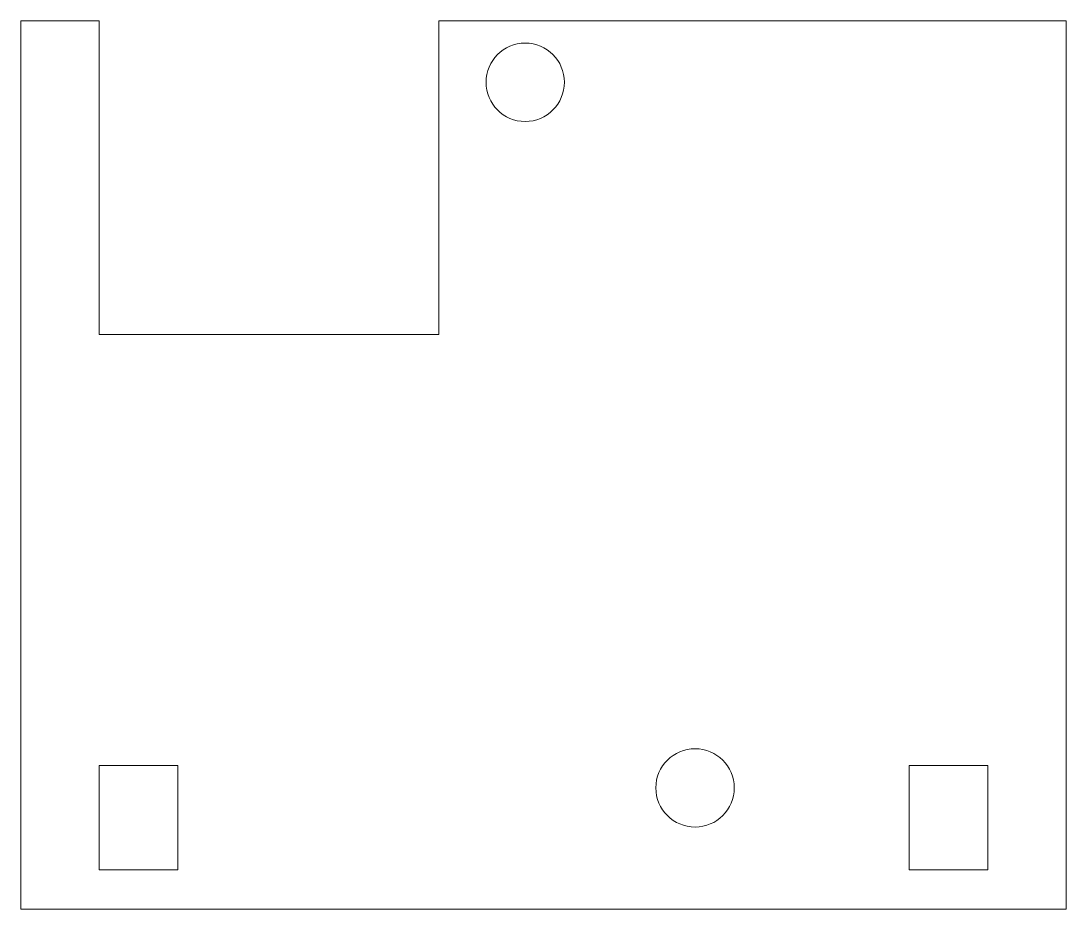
# Model space of a CAD drawing. Header units: millimetres. Extents: x 0 to 40, y 0 to 34.
import ezdxf

# ---------------------------------------------------------------- set-up
doc = ezdxf.new("R2010")
doc.units = ezdxf.units.MM

msp = doc.modelspace()

# ---------------------------------------------------------------- linework, layer by layer
at = {"color": 7, "linetype": 'Continuous', "lineweight": 15}
for p, q in [((0, 34), (0, 0)), ((3, 34), (0, 34)), ((3, 22), (3, 34)), ((40, 34), (16, 34)), ((16, 34), (16, 22)), ((40, 0), (40, 34)), ((16, 22), (3, 22)), ((3, 5.5), (3, 1.5)), ((6, 5.5), (3, 5.5)), ((6, 1.5), (6, 5.5)), ((34, 5.5), (34, 1.5)), ((37, 5.5), (34, 5.5)), ((37, 1.5), (37, 5.5)), ((3, 1.5), (6, 1.5)), ((34, 1.5), (37, 1.5)), ((0, 0), (40, 0))]:
    msp.add_line(p, q, dxfattribs=at)
for centre in [(19.3, 31.65), (25.8, 4.64)]:
    msp.add_circle(centre, 1.5, dxfattribs=at)

doc.saveas('drawing.dxf')
